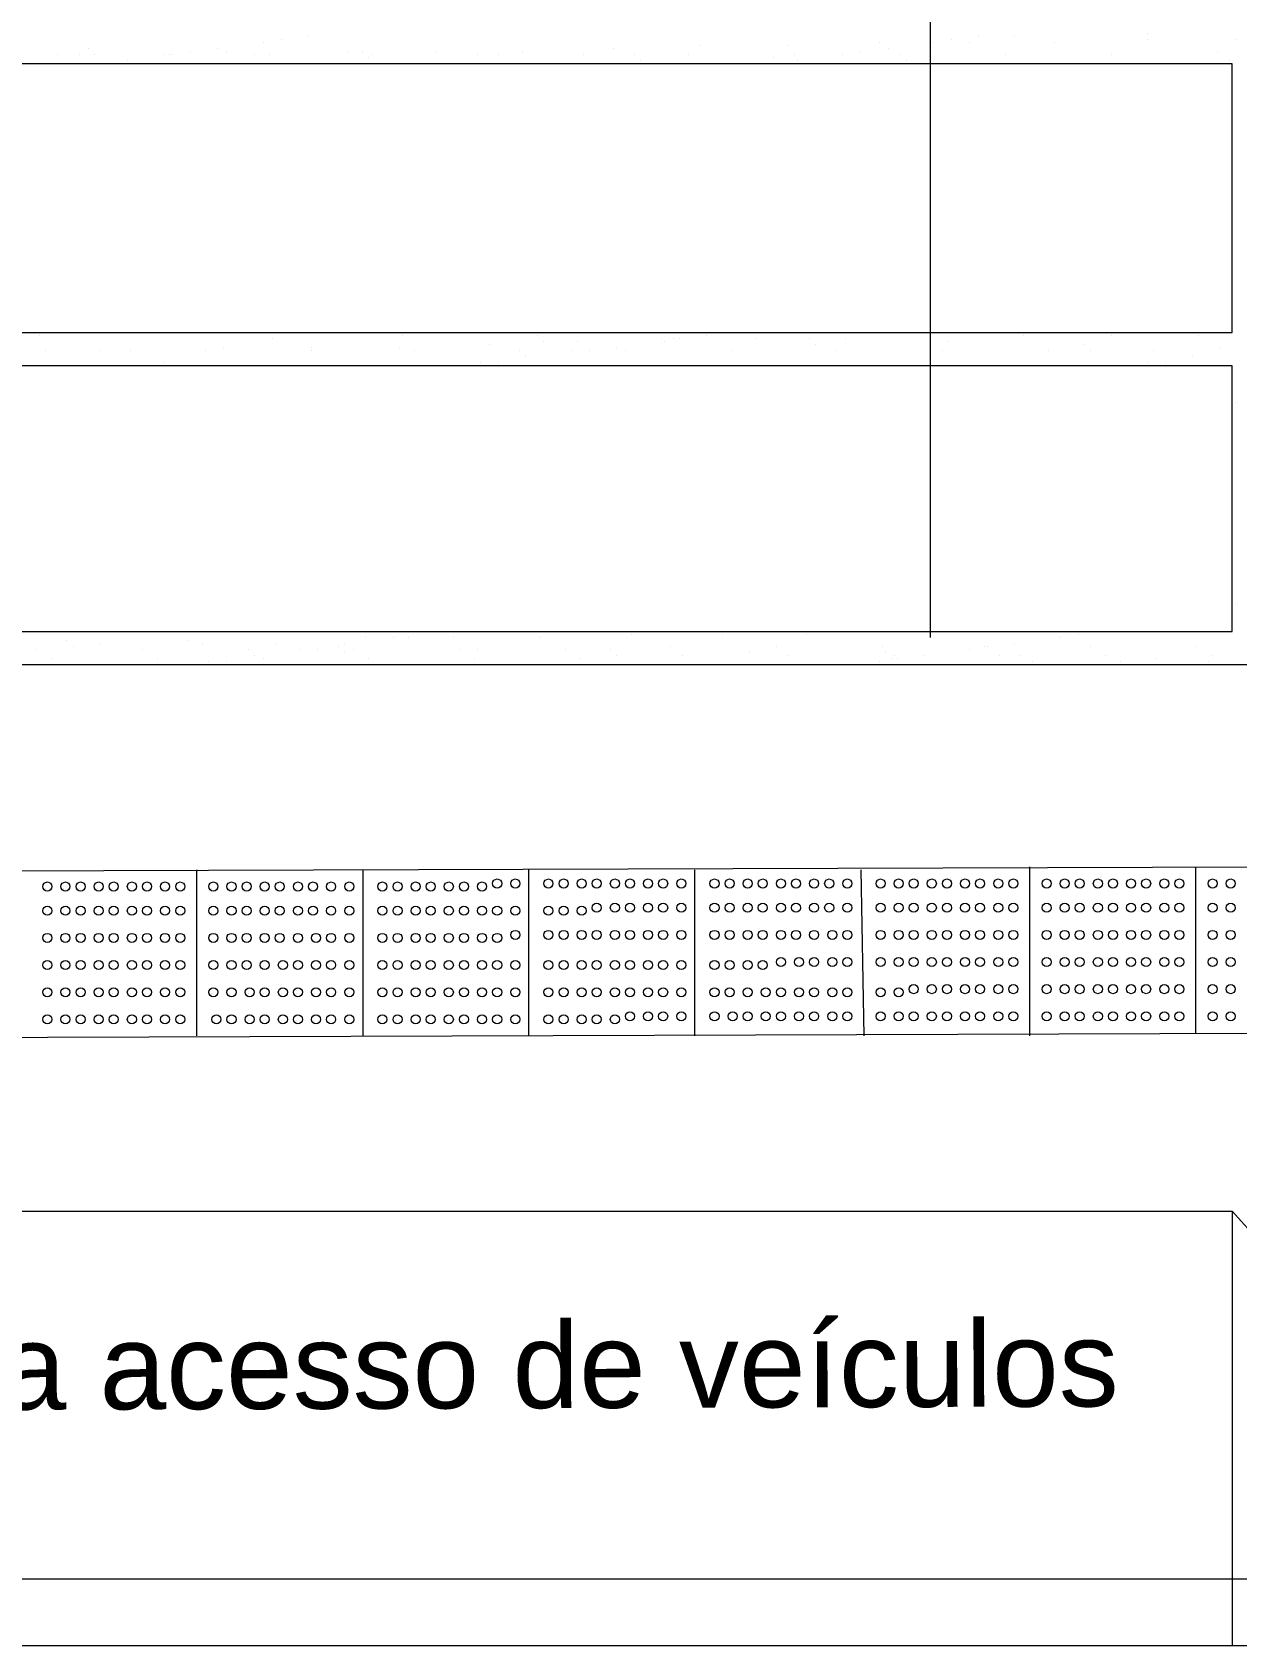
# Model space of a CAD drawing. Header units: millimetres. Extents: x 21 to 236, y 15 to 64.
# Drawn here: x 64.338 to 66.146, y 25.488 to 27.911 of the extents above; entities that cross this region are included whole.
import ezdxf

# ---------------------------------------------------------------- set-up
doc = ezdxf.new("R2010")
doc.units = ezdxf.units.MM
for name, color, linetype in [('PDF_Calçada', 210, 'Continuous'), ('PDF_Cota', 90, 'Continuous'), ('PDF_Sinalização', 1, 'Continuous'), ('PDF_Text', 70, 'Continuous')]:
    doc.layers.add(name, color=color, linetype=linetype)
doc.layers.add('PDF_Grama', color=7, linetype='Continuous', true_color=0x397200)
doc.styles.add('PDF Arial', font='arial.ttf')

msp = doc.modelspace()

# ---------------------------------------------------------------- linework, layer by layer
at = {"layer": 'PDF_Calçada', "lineweight": 0}
for points in [[(62.1874, 25.4885), (62.1874, 26.1411), (66.1396, 26.1411), (66.1396, 25.4885)], [(66.1396, 26.1411), (66.6382, 25.5882)]]:
    msp.add_lwpolyline(points, dxfattribs=at)
at = {"layer": 'PDF_Cota', "lineweight": 0}
for points in [[(65.6864, 27.0023), (65.6864, 30.5512)], [(57.1972, 26.9615), (66.9554, 26.9615)], [(65.5549, 26.9615), (65.7861, 26.9615)], [(67.0823, 25.5882), (57.0793, 25.5882)], [(67.0823, 25.4885), (57.0793, 25.4885)]]:
    msp.add_lwpolyline(points, dxfattribs=at)
for points in [[(62.1874, 27.4601), (66.1396, 27.4601), (66.1396, 27.8634), (62.1874, 27.8634)], [(62.1874, 27.0113), (66.1396, 27.0113), (66.1396, 27.4102), (62.1874, 27.4102)]]:
    msp.add_lwpolyline(points, close=True, dxfattribs=at)
at = {"layer": 'PDF_Grama', "lineweight": 20}
for points in [[(66.0127, 27.9088), (66.0127, 27.9088)], [(64.4218, 27.8861), (64.4218, 27.8861)], [(64.6167, 27.8861), (64.6167, 27.8861)], [(64.6847, 27.8952), (64.6847, 27.8952)], [(64.7119, 27.8997), (64.7119, 27.8997)], [(64.7527, 27.9042), (64.7527, 27.9042)], [(65.2105, 27.8861), (65.2105, 27.8861)], [(65.3419, 27.8906), (65.3419, 27.8906)], [(65.4733, 27.8906), (65.4733, 27.8906)], [(65.6093, 27.8952), (65.6093, 27.8952)], [(65.6229, 27.8861), (65.6229, 27.8861)], [(65.6909, 27.8952), (65.6909, 27.8952)], [(65.7181, 27.8997), (65.7181, 27.8997)], [(65.7453, 27.8952), (65.7453, 27.8952)], [(65.7589, 27.9042), (65.7589, 27.9042)], [(65.8133, 27.9042), (65.8133, 27.9042)], [(65.8722, 27.8952), (65.8722, 27.8952)], [(66.0127, 27.8997), (66.0127, 27.8997)], [(66.1441, 27.8997), (66.1441, 27.8997)], [(64.3765, 27.877), (64.3765, 27.877)], [(64.3946, 27.8634), (64.3946, 27.8634)], [(64.4082, 27.877), (64.4082, 27.877)], [(64.4309, 27.877), (64.4309, 27.877)], [(64.44, 27.8634), (64.44, 27.8634)], [(64.4807, 27.868), (64.4807, 27.868)], [(64.5351, 27.877), (64.5351, 27.877)], [(64.5442, 27.877), (64.5442, 27.877)], [(64.5487, 27.877), (64.5487, 27.877)], [(64.5533, 27.8634), (64.5533, 27.8634)], [(64.5759, 27.8816), (64.5759, 27.8816)], [(64.6303, 27.8816), (64.6303, 27.8816)], [(64.6711, 27.877), (64.6711, 27.877)], [(64.6938, 27.877), (64.6938, 27.877)], [(64.7119, 27.8634), (64.7119, 27.8634)], [(64.8116, 27.8816), (64.8116, 27.8816)], [(64.8343, 27.8816), (64.8343, 27.8816)], [(64.8433, 27.8725), (64.8433, 27.8725)], [(64.8479, 27.877), (64.8479, 27.877)], [(64.8705, 27.8634), (64.8705, 27.8634)], [(64.9431, 27.8816), (64.9431, 27.8816)], [(65.0065, 27.877), (65.0065, 27.877)], [(65.0292, 27.8634), (65.0292, 27.8634)], [(65.0382, 27.877), (65.0382, 27.877)], [(65.0745, 27.8816), (65.0745, 27.8816)], [(65.1651, 27.877), (65.1651, 27.877)], [(65.1878, 27.8634), (65.1878, 27.8634)], [(65.2422, 27.877), (65.2422, 27.877)], [(65.2513, 27.868), (65.2513, 27.868)], [(65.3238, 27.877), (65.3238, 27.877)], [(65.3464, 27.8634), (65.3464, 27.8634)], [(65.4416, 27.8634), (65.4416, 27.8634)], [(65.4507, 27.8725), (65.4507, 27.8725)], [(65.4824, 27.877), (65.4824, 27.877)], [(65.4869, 27.868), (65.4869, 27.868)], [(65.5051, 27.8634), (65.5051, 27.8634)], [(65.5549, 27.877), (65.5549, 27.877)], [(65.5821, 27.8816), (65.5821, 27.8816)], [(65.641, 27.877), (65.641, 27.877)], [(65.6501, 27.868), (65.6501, 27.868)], [(65.6637, 27.8634), (65.6637, 27.8634)], [(65.7997, 27.877), (65.7997, 27.877)], [(65.8223, 27.8634), (65.8223, 27.8634)], [(65.8586, 27.8634), (65.8586, 27.8634)], [(65.9583, 27.877), (65.9583, 27.877)], [(65.9764, 27.8634), (65.9764, 27.8634)], [(66.0626, 27.8634), (66.0626, 27.8634)], [(66.1169, 27.8816), (66.1169, 27.8816)], [(66.1351, 27.868), (66.1351, 27.868)], [(66.1396, 27.5598), (66.1396, 27.5598)], [(64.3493, 27.4555), (64.3493, 27.4555)], [(64.6892, 27.4601), (64.6892, 27.4601)], [(64.6983, 27.451), (64.6983, 27.451)], [(64.8932, 27.4555), (64.8932, 27.4555)], [(65.0972, 27.4555), (65.0972, 27.4555)], [(65.283, 27.451), (65.283, 27.451)], [(65.3011, 27.451), (65.3011, 27.451)], [(65.3102, 27.451), (65.3102, 27.451)], [(65.351, 27.4555), (65.351, 27.4555)], [(65.4235, 27.451), (65.4235, 27.451)], [(65.5051, 27.451), (65.5051, 27.451)], [(65.5595, 27.451), (65.5595, 27.451)], [(65.6864, 27.451), (65.6864, 27.451)], [(65.8269, 27.4555), (65.8269, 27.4555)], [(65.9583, 27.4555), (65.9583, 27.4555)], [(66.0897, 27.4555), (66.0897, 27.4555)], [(64.3584, 27.4329), (64.3584, 27.4329)], [(64.44, 27.4329), (64.44, 27.4329)], [(64.4853, 27.4329), (64.4853, 27.4329)], [(64.5986, 27.4329), (64.5986, 27.4329)], [(64.6258, 27.4374), (64.6258, 27.4374)], [(64.7572, 27.4374), (64.7572, 27.4374)], [(64.7572, 27.4329), (64.7572, 27.4329)], [(64.8887, 27.4374), (64.8887, 27.4374)], [(64.9113, 27.4329), (64.9113, 27.4329)], [(65.0246, 27.4419), (65.0246, 27.4419)], [(65.07, 27.4329), (65.07, 27.4329)], [(65.079, 27.4238), (65.079, 27.4238)], [(65.1062, 27.4465), (65.1062, 27.4465)], [(65.147, 27.4329), (65.147, 27.4329)], [(65.1561, 27.4465), (65.1561, 27.4465)], [(65.1742, 27.4329), (65.1742, 27.4329)], [(65.215, 27.4374), (65.215, 27.4374)], [(65.2286, 27.4329), (65.2286, 27.4329)], [(65.2875, 27.4465), (65.2875, 27.4465)], [(65.3872, 27.4329), (65.3872, 27.4329)], [(65.5141, 27.4419), (65.5141, 27.4419)], [(65.5459, 27.4329), (65.5459, 27.4329)], [(65.7045, 27.4329), (65.7045, 27.4329)], [(65.7136, 27.4465), (65.7136, 27.4465)], [(65.8631, 27.4329), (65.8631, 27.4329)], [(65.9175, 27.4419), (65.9175, 27.4419)], [(65.9266, 27.4329), (65.9266, 27.4329)], [(66.0218, 27.4329), (66.0218, 27.4329)], [(66.0807, 27.4238), (66.0807, 27.4238)], [(66.1215, 27.4374), (66.1215, 27.4374)], [(64.5351, 27.4147), (64.5351, 27.4147)], [(64.7391, 27.4102), (64.7391, 27.4102)], [(65.011, 27.4147), (65.011, 27.4147)], [(65.0382, 27.4147), (65.0382, 27.4147)], [(66.0127, 27.4147), (66.0127, 27.4147)], [(66.0399, 27.4147), (66.0399, 27.4147)], [(66.1441, 27.3558), (66.1441, 27.3558)], [(66.1441, 27.0521), (66.1441, 27.0521)], [(64.3901, 26.9977), (64.3901, 26.9977)], [(64.3992, 26.9887), (64.3992, 26.9887)], [(64.44, 26.9932), (64.44, 26.9932)], [(64.5714, 26.9977), (64.5714, 26.9977)], [(64.5941, 26.9932), (64.5941, 26.9932)], [(64.7028, 26.9932), (64.7028, 26.9932)], [(64.798, 26.9887), (64.798, 26.9887)], [(64.8071, 26.9932), (64.8071, 26.9932)], [(64.8388, 27.0023), (64.8388, 27.0023)], [(64.8796, 27.0023), (64.8796, 27.0023)], [(64.9023, 27.0023), (64.9023, 27.0023)], [(64.9476, 27.0113), (64.9476, 27.0113)], [(64.9702, 27.0023), (64.9702, 27.0023)], [(65.1017, 27.0023), (65.1017, 27.0023)], [(65.2377, 27.0068), (65.2377, 27.0068)], [(65.2966, 26.9887), (65.2966, 26.9887)], [(65.3736, 27.0068), (65.3736, 27.0068)], [(65.4552, 26.9887), (65.4552, 26.9887)], [(65.5005, 27.0068), (65.5005, 27.0068)], [(65.6138, 26.9887), (65.6138, 26.9887)], [(65.7679, 26.9887), (65.7679, 26.9887)], [(65.7725, 26.9887), (65.7725, 26.9887)], [(65.8133, 26.9932), (65.8133, 26.9932)], [(65.8813, 27.0023), (65.8813, 27.0023)], [(65.9085, 27.0068), (65.9085, 27.0068)], [(65.9266, 26.9887), (65.9266, 26.9887)], [(65.9492, 27.0113), (65.9492, 27.0113)], [(66.0852, 26.9887), (66.0852, 26.9887)], [(64.3448, 26.9842), (64.3448, 26.9842)], [(64.3674, 26.9706), (64.3674, 26.9706)], [(64.5034, 26.9842), (64.5034, 26.9842)], [(64.5261, 26.9706), (64.5261, 26.9706)], [(64.6031, 26.966), (64.6031, 26.966)], [(64.6303, 26.966), (64.6303, 26.966)], [(64.662, 26.9842), (64.662, 26.9842)], [(64.6711, 26.9751), (64.6711, 26.9751)], [(64.6847, 26.9706), (64.6847, 26.9706)], [(64.7391, 26.9842), (64.7391, 26.9842)], [(64.7663, 26.9842), (64.7663, 26.9842)], [(64.8071, 26.9796), (64.8071, 26.9796)], [(64.8207, 26.9842), (64.8207, 26.9842)], [(64.8433, 26.9706), (64.8433, 26.9706)], [(64.9793, 26.9842), (64.9793, 26.9842)], [(65.002, 26.9706), (65.002, 26.9706)], [(65.0065, 26.9842), (65.0065, 26.9842)], [(65.1379, 26.9842), (65.1379, 26.9842)], [(65.1606, 26.9706), (65.1606, 26.9706)], [(65.2059, 26.9842), (65.2059, 26.9842)], [(65.215, 26.9751), (65.215, 26.9751)], [(65.3147, 26.9751), (65.3147, 26.9751)], [(65.4144, 26.9796), (65.4144, 26.9796)], [(65.4733, 26.9751), (65.4733, 26.9751)], [(65.6093, 26.966), (65.6093, 26.966)], [(65.6184, 26.9796), (65.6184, 26.9796)], [(65.6274, 26.9706), (65.6274, 26.9706)], [(65.632, 26.9751), (65.632, 26.9751)], [(65.6365, 26.9706), (65.6365, 26.9706)], [(65.6773, 26.9751), (65.6773, 26.9751)], [(65.7453, 26.9842), (65.7453, 26.9842)], [(65.7906, 26.9751), (65.7906, 26.9751)], [(65.8223, 26.9751), (65.8223, 26.9751)], [(65.8405, 26.966), (65.8405, 26.966)], [(65.9492, 26.9751), (65.9492, 26.9751)], [(65.9719, 26.966), (65.9719, 26.966)], [(66.0263, 26.9706), (66.0263, 26.9706)], [(66.1033, 26.966), (66.1033, 26.966)], [(66.1079, 26.9751), (66.1079, 26.9751)], [(65.5731, 26.9615), (65.5731, 26.9615)], [(66.0354, 26.9615), (66.0354, 26.9615)]]:
    msp.add_lwpolyline(points, dxfattribs=at)
at = {"layer": 'PDF_Sinalização', "lineweight": 9}
msp.add_lwpolyline([(66.3345, 26.6578), (62.0831, 26.6442), (62.0831, 26.3949), (66.3345, 26.4085)], close=True, dxfattribs=at)
for points in [[(64.585, 26.404), (64.585, 26.6533)], [(64.8343, 26.6533), (64.8343, 26.404)], [(65.0836, 26.404), (65.0836, 26.6533)], [(65.3328, 26.404), (65.3328, 26.6533)], [(65.5821, 26.6533), (65.5867, 26.404)], [(65.8359, 26.404), (65.8359, 26.6578)], [(66.0852, 26.4085), (66.0852, 26.6578)], [(64.3584, 26.6261), (64.3584, 26.6261)], [(64.3856, 26.6261), (64.3856, 26.6261)], [(64.4082, 26.6261), (64.4082, 26.6261)], [(64.4354, 26.6261), (64.4354, 26.6261)], [(64.4581, 26.6261), (64.4581, 26.6261)], [(64.4853, 26.6261), (64.4853, 26.6261)], [(64.5079, 26.6261), (64.5079, 26.6261)], [(64.5351, 26.6261), (64.5351, 26.6261)], [(64.5578, 26.6261), (64.5578, 26.6261)], [(64.6077, 26.6261), (64.6077, 26.6261)], [(64.6348, 26.6261), (64.6348, 26.6261)], [(64.6575, 26.6261), (64.6575, 26.6261)], [(64.6847, 26.6261), (64.6847, 26.6261)], [(64.7074, 26.6261), (64.7074, 26.6261)], [(64.7346, 26.6261), (64.7346, 26.6261)], [(64.7572, 26.6261), (64.7572, 26.6261)], [(64.7844, 26.6261), (64.7844, 26.6261)], [(64.8116, 26.6261), (64.8116, 26.6261)], [(64.8615, 26.6261), (64.8615, 26.6261)], [(64.8841, 26.6261), (64.8841, 26.6261)], [(64.9113, 26.6261), (64.9113, 26.6261)], [(64.934, 26.6261), (64.934, 26.6261)], [(64.9612, 26.6261), (64.9612, 26.6261)], [(64.9838, 26.6261), (64.9838, 26.6261)], [(65.011, 26.6261), (65.011, 26.6261)], [(65.0337, 26.6306), (65.0337, 26.6306)], [(65.0609, 26.6306), (65.0609, 26.6306)], [(65.1107, 26.6306), (65.1107, 26.6306)], [(65.1334, 26.6306), (65.1334, 26.6306)], [(65.1606, 26.6306), (65.1606, 26.6306)], [(65.1833, 26.6306), (65.1833, 26.6306)], [(65.2105, 26.6306), (65.2105, 26.6306)], [(65.2331, 26.6306), (65.2331, 26.6306)], [(65.2603, 26.6306), (65.2603, 26.6306)], [(65.283, 26.6306), (65.283, 26.6306)], [(65.3102, 26.6306), (65.3102, 26.6306)], [(65.36, 26.6306), (65.36, 26.6306)], [(65.3827, 26.6306), (65.3827, 26.6306)], [(65.4099, 26.6306), (65.4099, 26.6306)], [(65.4325, 26.6306), (65.4325, 26.6306)], [(65.4597, 26.6306), (65.4597, 26.6306)], [(65.4824, 26.6306), (65.4824, 26.6306)], [(65.5096, 26.6306), (65.5096, 26.6306)], [(65.5323, 26.6306), (65.5323, 26.6306)], [(65.5595, 26.6306), (65.5595, 26.6306)], [(65.6093, 26.6306), (65.6093, 26.6306)], [(65.6365, 26.6306), (65.6365, 26.6306)], [(65.6592, 26.6306), (65.6592, 26.6306)], [(65.6864, 26.6306), (65.6864, 26.6306)], [(65.709, 26.6306), (65.709, 26.6306)], [(65.7362, 26.6306), (65.7362, 26.6306)], [(65.7589, 26.6306), (65.7589, 26.6306)], [(65.7861, 26.6306), (65.7861, 26.6306)], [(65.8087, 26.6306), (65.8087, 26.6306)], [(65.8586, 26.6306), (65.8586, 26.6306)], [(65.8858, 26.6306), (65.8858, 26.6306)], [(65.9085, 26.6306), (65.9085, 26.6306)], [(65.9356, 26.6306), (65.9356, 26.6306)], [(65.9583, 26.6306), (65.9583, 26.6306)], [(65.9855, 26.6306), (65.9855, 26.6306)], [(66.0082, 26.6306), (66.0082, 26.6306)], [(66.0354, 26.6306), (66.0354, 26.6306)], [(66.058, 26.6306), (66.058, 26.6306)], [(66.1079, 26.6306), (66.1079, 26.6306)], [(66.1351, 26.6306), (66.1351, 26.6306)], [(64.3584, 26.5898), (64.3584, 26.5898)], [(64.3856, 26.5898), (64.3856, 26.5898)], [(64.4082, 26.5898), (64.4082, 26.5898)], [(64.4354, 26.5898), (64.4354, 26.5898)], [(64.4581, 26.5898), (64.4581, 26.5898)], [(64.4853, 26.5898), (64.4853, 26.5898)], [(64.5079, 26.5898), (64.5079, 26.5898)], [(64.5351, 26.5898), (64.5351, 26.5898)], [(64.5578, 26.5898), (64.5578, 26.5898)], [(64.6077, 26.5898), (64.6077, 26.5898)], [(64.6348, 26.5898), (64.6348, 26.5898)], [(64.6575, 26.5898), (64.6575, 26.5898)], [(64.6847, 26.5898), (64.6847, 26.5898)], [(64.7074, 26.5898), (64.7074, 26.5898)], [(64.7346, 26.5898), (64.7346, 26.5898)], [(64.7572, 26.5898), (64.7572, 26.5898)], [(64.7844, 26.5898), (64.7844, 26.5898)], [(64.8116, 26.5898), (64.8116, 26.5898)], [(64.8615, 26.5898), (64.8615, 26.5898)], [(64.8841, 26.5898), (64.8841, 26.5898)], [(64.9113, 26.5898), (64.9113, 26.5898)], [(64.934, 26.5898), (64.934, 26.5898)], [(64.9612, 26.5898), (64.9612, 26.5898)], [(64.9838, 26.5898), (64.9838, 26.5898)], [(65.011, 26.5898), (65.011, 26.5898)], [(65.0337, 26.5898), (65.0337, 26.5898)], [(65.0609, 26.5898), (65.0609, 26.5898)], [(65.1107, 26.5898), (65.1107, 26.5898)], [(65.1334, 26.5898), (65.1334, 26.5898)], [(65.1606, 26.5898), (65.1606, 26.5898)], [(65.1833, 26.5944), (65.1833, 26.5944)], [(65.2105, 26.5944), (65.2105, 26.5944)], [(65.2331, 26.5944), (65.2331, 26.5944)], [(65.2603, 26.5944), (65.2603, 26.5944)], [(65.283, 26.5944), (65.283, 26.5944)], [(65.3102, 26.5944), (65.3102, 26.5944)], [(65.36, 26.5944), (65.36, 26.5944)], [(65.3827, 26.5944), (65.3827, 26.5944)], [(65.4099, 26.5944), (65.4099, 26.5944)], [(65.4325, 26.5944), (65.4325, 26.5944)], [(65.4597, 26.5944), (65.4597, 26.5944)], [(65.4824, 26.5944), (65.4824, 26.5944)], [(65.5096, 26.5944), (65.5096, 26.5944)], [(65.5323, 26.5944), (65.5323, 26.5944)], [(65.5595, 26.5944), (65.5595, 26.5944)], [(65.6093, 26.5944), (65.6093, 26.5944)], [(65.6365, 26.5944), (65.6365, 26.5944)], [(65.6592, 26.5944), (65.6592, 26.5944)], [(65.6864, 26.5944), (65.6864, 26.5944)], [(65.709, 26.5944), (65.709, 26.5944)], [(65.7362, 26.5944), (65.7362, 26.5944)], [(65.7589, 26.5944), (65.7589, 26.5944)], [(65.7861, 26.5944), (65.7861, 26.5944)], [(65.8087, 26.5944), (65.8087, 26.5944)], [(65.8586, 26.5944), (65.8586, 26.5944)], [(65.8858, 26.5944), (65.8858, 26.5944)], [(65.9085, 26.5944), (65.9085, 26.5944)], [(65.9356, 26.5944), (65.9356, 26.5944)], [(65.9583, 26.5944), (65.9583, 26.5944)], [(65.9855, 26.5944), (65.9855, 26.5944)], [(66.0082, 26.5944), (66.0082, 26.5944)], [(66.0354, 26.5944), (66.0354, 26.5944)], [(66.058, 26.5944), (66.058, 26.5944)], [(66.1079, 26.5944), (66.1079, 26.5944)], [(66.1351, 26.5944), (66.1351, 26.5944)], [(65.0609, 26.5536), (65.0609, 26.5536)], [(65.1107, 26.5536), (65.1107, 26.5536)], [(65.1334, 26.5536), (65.1334, 26.5536)], [(65.1606, 26.5536), (65.1606, 26.5536)], [(65.1833, 26.5536), (65.1833, 26.5536)], [(65.2105, 26.5536), (65.2105, 26.5536)], [(65.2331, 26.5536), (65.2331, 26.5536)], [(65.2603, 26.5536), (65.2603, 26.5536)], [(65.283, 26.5536), (65.283, 26.5536)], [(65.3102, 26.5536), (65.3102, 26.5536)], [(65.36, 26.5536), (65.36, 26.5536)], [(65.3827, 26.5536), (65.3827, 26.5536)], [(65.4099, 26.5536), (65.4099, 26.5536)], [(65.4325, 26.5536), (65.4325, 26.5536)], [(65.4597, 26.5536), (65.4597, 26.5536)], [(65.4824, 26.5536), (65.4824, 26.5536)], [(65.5096, 26.5536), (65.5096, 26.5536)], [(65.5368, 26.5536), (65.5368, 26.5536)], [(65.5595, 26.5536), (65.5595, 26.5536)], [(65.6093, 26.5536), (65.6093, 26.5536)], [(65.6365, 26.5536), (65.6365, 26.5536)], [(65.6592, 26.5536), (65.6592, 26.5536)], [(65.6864, 26.5536), (65.6864, 26.5536)], [(65.709, 26.5536), (65.709, 26.5536)], [(65.7362, 26.5536), (65.7362, 26.5536)], [(65.7589, 26.5536), (65.7589, 26.5536)], [(65.7861, 26.5536), (65.7861, 26.5536)], [(65.8087, 26.5536), (65.8087, 26.5536)], [(65.8586, 26.5536), (65.8586, 26.5536)], [(65.8858, 26.5536), (65.8858, 26.5536)], [(65.9085, 26.5536), (65.9085, 26.5536)], [(65.9356, 26.5536), (65.9356, 26.5536)], [(65.9583, 26.5536), (65.9583, 26.5536)], [(65.9855, 26.5536), (65.9855, 26.5536)], [(66.0082, 26.5536), (66.0082, 26.5536)], [(66.0354, 26.5536), (66.0354, 26.5536)], [(66.058, 26.5536), (66.058, 26.5536)], [(66.1079, 26.5536), (66.1079, 26.5536)], [(66.1351, 26.5536), (66.1351, 26.5536)], [(64.3584, 26.549), (64.3584, 26.549)], [(64.3856, 26.549), (64.3856, 26.549)], [(64.4082, 26.549), (64.4082, 26.549)], [(64.4354, 26.549), (64.4354, 26.549)], [(64.4581, 26.549), (64.4581, 26.549)], [(64.4853, 26.549), (64.4853, 26.549)], [(64.5079, 26.549), (64.5079, 26.549)], [(64.5351, 26.549), (64.5351, 26.549)], [(64.5578, 26.549), (64.5578, 26.549)], [(64.6077, 26.549), (64.6077, 26.549)], [(64.6348, 26.549), (64.6348, 26.549)], [(64.6575, 26.549), (64.6575, 26.549)], [(64.6847, 26.549), (64.6847, 26.549)], [(64.7074, 26.549), (64.7074, 26.549)], [(64.7346, 26.549), (64.7346, 26.549)], [(64.7618, 26.549), (64.7618, 26.549)], [(64.7844, 26.549), (64.7844, 26.549)], [(64.8116, 26.549), (64.8116, 26.549)], [(64.8615, 26.549), (64.8615, 26.549)], [(64.8841, 26.549), (64.8841, 26.549)], [(64.9113, 26.549), (64.9113, 26.549)], [(64.934, 26.549), (64.934, 26.549)], [(64.9612, 26.549), (64.9612, 26.549)], [(64.9838, 26.549), (64.9838, 26.549)], [(65.011, 26.549), (65.011, 26.549)], [(65.0337, 26.549), (65.0337, 26.549)], [(64.3584, 26.5082), (64.3584, 26.5082)], [(64.3856, 26.5082), (64.3856, 26.5082)], [(64.4082, 26.5082), (64.4082, 26.5082)], [(64.4354, 26.5082), (64.4354, 26.5082)], [(64.4581, 26.5082), (64.4581, 26.5082)], [(64.4853, 26.5082), (64.4853, 26.5082)], [(64.5079, 26.5082), (64.5079, 26.5082)], [(64.5351, 26.5082), (64.5351, 26.5082)], [(64.5578, 26.5082), (64.5578, 26.5082)], [(64.6077, 26.5082), (64.6077, 26.5082)], [(64.6348, 26.5082), (64.6348, 26.5082)], [(64.6575, 26.5082), (64.6575, 26.5082)], [(64.6847, 26.5082), (64.6847, 26.5082)], [(64.7119, 26.5082), (64.7119, 26.5082)], [(64.7346, 26.5082), (64.7346, 26.5082)], [(64.7618, 26.5082), (64.7618, 26.5082)], [(64.7844, 26.5082), (64.7844, 26.5082)], [(64.8116, 26.5082), (64.8116, 26.5082)], [(64.8615, 26.5082), (64.8615, 26.5082)], [(64.8841, 26.5082), (64.8841, 26.5082)], [(64.9113, 26.5082), (64.9113, 26.5082)], [(64.934, 26.5082), (64.934, 26.5082)], [(64.9612, 26.5082), (64.9612, 26.5082)], [(64.9838, 26.5082), (64.9838, 26.5082)], [(65.011, 26.5082), (65.011, 26.5082)], [(65.0337, 26.5082), (65.0337, 26.5082)], [(65.0609, 26.5082), (65.0609, 26.5082)], [(65.1107, 26.5082), (65.1107, 26.5082)], [(65.1334, 26.5082), (65.1334, 26.5082)], [(65.1606, 26.5082), (65.1606, 26.5082)], [(65.1833, 26.5082), (65.1833, 26.5082)], [(65.2105, 26.5082), (65.2105, 26.5082)], [(65.2331, 26.5082), (65.2331, 26.5082)], [(65.2603, 26.5082), (65.2603, 26.5082)], [(65.283, 26.5082), (65.283, 26.5082)], [(65.3102, 26.5082), (65.3102, 26.5082)], [(65.36, 26.5082), (65.36, 26.5082)], [(65.3827, 26.5082), (65.3827, 26.5082)], [(65.4099, 26.5082), (65.4099, 26.5082)], [(65.4325, 26.5082), (65.4325, 26.5082)], [(65.4597, 26.5128), (65.4597, 26.5128)], [(65.4869, 26.5128), (65.4869, 26.5128)], [(65.5096, 26.5128), (65.5096, 26.5128)], [(65.5368, 26.5128), (65.5368, 26.5128)], [(65.5595, 26.5128), (65.5595, 26.5128)], [(65.6093, 26.5128), (65.6093, 26.5128)], [(65.6365, 26.5128), (65.6365, 26.5128)], [(65.6592, 26.5128), (65.6592, 26.5128)], [(65.6864, 26.5128), (65.6864, 26.5128)], [(65.709, 26.5128), (65.709, 26.5128)], [(65.7362, 26.5128), (65.7362, 26.5128)], [(65.7589, 26.5128), (65.7589, 26.5128)], [(65.7861, 26.5128), (65.7861, 26.5128)], [(65.8087, 26.5128), (65.8087, 26.5128)], [(65.8586, 26.5128), (65.8586, 26.5128)], [(65.8858, 26.5128), (65.8858, 26.5128)], [(65.9085, 26.5128), (65.9085, 26.5128)], [(65.9356, 26.5128), (65.9356, 26.5128)], [(65.9583, 26.5128), (65.9583, 26.5128)], [(65.9855, 26.5128), (65.9855, 26.5128)], [(66.0082, 26.5128), (66.0082, 26.5128)], [(66.0354, 26.5128), (66.0354, 26.5128)], [(66.058, 26.5128), (66.058, 26.5128)], [(66.1079, 26.5128), (66.1079, 26.5128)], [(66.1351, 26.5128), (66.1351, 26.5128)], [(64.3584, 26.4675), (64.3584, 26.4675)], [(64.3856, 26.4675), (64.3856, 26.4675)], [(64.4082, 26.4675), (64.4082, 26.4675)], [(64.4354, 26.4675), (64.4354, 26.4675)], [(64.4581, 26.4675), (64.4581, 26.4675)], [(64.4853, 26.4675), (64.4853, 26.4675)], [(64.5079, 26.4675), (64.5079, 26.4675)], [(64.5351, 26.4675), (64.5351, 26.4675)], [(64.5578, 26.4675), (64.5578, 26.4675)], [(64.6077, 26.4675), (64.6077, 26.4675)], [(64.6348, 26.4675), (64.6348, 26.4675)], [(64.662, 26.4675), (64.662, 26.4675)], [(64.6847, 26.4675), (64.6847, 26.4675)], [(64.7119, 26.4675), (64.7119, 26.4675)], [(64.7346, 26.4675), (64.7346, 26.4675)], [(64.7618, 26.4675), (64.7618, 26.4675)], [(64.7844, 26.4675), (64.7844, 26.4675)], [(64.8116, 26.4675), (64.8116, 26.4675)], [(64.8615, 26.4675), (64.8615, 26.4675)], [(64.8841, 26.4675), (64.8841, 26.4675)], [(64.9113, 26.4675), (64.9113, 26.4675)], [(64.934, 26.4675), (64.934, 26.4675)], [(64.9612, 26.4675), (64.9612, 26.4675)], [(64.9838, 26.4675), (64.9838, 26.4675)], [(65.011, 26.4675), (65.011, 26.4675)], [(65.0337, 26.4675), (65.0337, 26.4675)], [(65.0609, 26.4675), (65.0609, 26.4675)], [(65.1107, 26.4675), (65.1107, 26.4675)], [(65.1334, 26.4675), (65.1334, 26.4675)], [(65.1606, 26.4675), (65.1606, 26.4675)], [(65.1833, 26.4675), (65.1833, 26.4675)], [(65.2105, 26.4675), (65.2105, 26.4675)], [(65.2331, 26.4675), (65.2331, 26.4675)], [(65.2603, 26.4675), (65.2603, 26.4675)], [(65.283, 26.4675), (65.283, 26.4675)], [(65.3102, 26.4675), (65.3102, 26.4675)], [(65.36, 26.4675), (65.36, 26.4675)], [(65.3827, 26.4675), (65.3827, 26.4675)], [(65.4099, 26.4675), (65.4099, 26.4675)], [(65.4371, 26.4675), (65.4371, 26.4675)], [(65.4597, 26.4675), (65.4597, 26.4675)], [(65.4869, 26.4675), (65.4869, 26.4675)], [(65.5096, 26.4675), (65.5096, 26.4675)], [(65.5368, 26.4675), (65.5368, 26.4675)], [(65.5595, 26.4675), (65.5595, 26.4675)], [(65.6093, 26.4675), (65.6093, 26.4675)], [(65.6365, 26.4675), (65.6365, 26.4675)], [(65.6592, 26.472), (65.6592, 26.472)], [(65.6864, 26.472), (65.6864, 26.472)], [(65.709, 26.472), (65.709, 26.472)], [(65.7362, 26.472), (65.7362, 26.472)], [(65.7589, 26.472), (65.7589, 26.472)], [(65.7861, 26.472), (65.7861, 26.472)], [(65.8087, 26.472), (65.8087, 26.472)], [(65.8586, 26.472), (65.8586, 26.472)], [(65.8858, 26.472), (65.8858, 26.472)], [(65.9085, 26.472), (65.9085, 26.472)], [(65.9356, 26.472), (65.9356, 26.472)], [(65.9583, 26.472), (65.9583, 26.472)], [(65.9855, 26.472), (65.9855, 26.472)], [(66.0082, 26.472), (66.0082, 26.472)], [(66.0354, 26.472), (66.0354, 26.472)], [(66.058, 26.472), (66.058, 26.472)], [(66.1079, 26.472), (66.1079, 26.472)], [(66.1351, 26.472), (66.1351, 26.472)], [(65.2331, 26.4312), (65.2331, 26.4312)], [(65.2603, 26.4312), (65.2603, 26.4312)], [(65.283, 26.4312), (65.283, 26.4312)], [(65.3102, 26.4312), (65.3102, 26.4312)], [(65.36, 26.4312), (65.36, 26.4312)], [(65.3872, 26.4312), (65.3872, 26.4312)], [(65.4099, 26.4312), (65.4099, 26.4312)], [(65.4371, 26.4312), (65.4371, 26.4312)], [(65.4597, 26.4312), (65.4597, 26.4312)], [(65.4869, 26.4312), (65.4869, 26.4312)], [(65.5096, 26.4312), (65.5096, 26.4312)], [(65.5368, 26.4312), (65.5368, 26.4312)], [(65.5595, 26.4312), (65.5595, 26.4312)], [(65.6093, 26.4312), (65.6093, 26.4312)], [(65.6365, 26.4312), (65.6365, 26.4312)], [(65.6592, 26.4312), (65.6592, 26.4312)], [(65.6864, 26.4312), (65.6864, 26.4312)], [(65.709, 26.4312), (65.709, 26.4312)], [(65.7362, 26.4312), (65.7362, 26.4312)], [(65.7589, 26.4312), (65.7589, 26.4312)], [(65.7861, 26.4312), (65.7861, 26.4312)], [(65.8087, 26.4312), (65.8087, 26.4312)], [(65.8586, 26.4312), (65.8586, 26.4312)], [(65.8858, 26.4312), (65.8858, 26.4312)], [(65.9085, 26.4312), (65.9085, 26.4312)], [(65.9356, 26.4312), (65.9356, 26.4312)], [(65.9583, 26.4312), (65.9583, 26.4312)], [(65.9855, 26.4312), (65.9855, 26.4312)], [(66.0082, 26.4312), (66.0082, 26.4312)], [(66.0354, 26.4312), (66.0354, 26.4312)], [(66.058, 26.4312), (66.058, 26.4312)], [(66.1079, 26.4312), (66.1079, 26.4312)], [(66.1351, 26.4312), (66.1351, 26.4312)], [(64.3584, 26.4267), (64.3584, 26.4267)], [(64.3856, 26.4267), (64.3856, 26.4267)], [(64.4082, 26.4267), (64.4082, 26.4267)], [(64.4354, 26.4267), (64.4354, 26.4267)], [(64.4581, 26.4267), (64.4581, 26.4267)], [(64.4853, 26.4267), (64.4853, 26.4267)], [(64.5079, 26.4267), (64.5079, 26.4267)], [(64.5351, 26.4267), (64.5351, 26.4267)], [(64.5578, 26.4267), (64.5578, 26.4267)], [(64.6122, 26.4267), (64.6122, 26.4267)], [(64.6348, 26.4267), (64.6348, 26.4267)], [(64.662, 26.4267), (64.662, 26.4267)], [(64.6847, 26.4267), (64.6847, 26.4267)], [(64.7119, 26.4267), (64.7119, 26.4267)], [(64.7346, 26.4267), (64.7346, 26.4267)], [(64.7618, 26.4267), (64.7618, 26.4267)], [(64.7844, 26.4267), (64.7844, 26.4267)], [(64.8116, 26.4267), (64.8116, 26.4267)], [(64.8615, 26.4267), (64.8615, 26.4267)], [(64.8841, 26.4267), (64.8841, 26.4267)], [(64.9113, 26.4267), (64.9113, 26.4267)], [(64.934, 26.4267), (64.934, 26.4267)], [(64.9612, 26.4267), (64.9612, 26.4267)], [(64.9838, 26.4267), (64.9838, 26.4267)], [(65.011, 26.4267), (65.011, 26.4267)], [(65.0337, 26.4267), (65.0337, 26.4267)], [(65.0609, 26.4267), (65.0609, 26.4267)], [(65.1107, 26.4267), (65.1107, 26.4267)], [(65.1334, 26.4267), (65.1334, 26.4267)], [(65.1606, 26.4267), (65.1606, 26.4267)], [(65.1833, 26.4267), (65.1833, 26.4267)], [(65.2105, 26.4267), (65.2105, 26.4267)]]:
    msp.add_lwpolyline(points, dxfattribs=at)
for centre in [(64.3606, 26.6284), (64.3878, 26.6284), (64.4105, 26.6284), (64.4377, 26.6284), (64.4603, 26.6284), (64.4875, 26.6284), (64.5102, 26.6284), (64.5374, 26.6284), (64.5601, 26.6284), (64.6099, 26.6284), (64.6371, 26.6284), (64.6598, 26.6284), (64.687, 26.6284), (64.7096, 26.6284), (64.7368, 26.6284), (64.7595, 26.6284), (64.7867, 26.6284), (64.8139, 26.6284), (64.8637, 26.6284), (64.8864, 26.6284), (64.9136, 26.6284), (64.9363, 26.6284), (64.9634, 26.6284), (64.9861, 26.6284), (65.0133, 26.6284), (65.036, 26.6329), (65.0632, 26.6329), (65.113, 26.6329), (65.1357, 26.6329), (65.1629, 26.6329), (65.1855, 26.6329), (65.2127, 26.6329), (65.2354, 26.6329), (65.2626, 26.6329), (65.2852, 26.6329), (65.3124, 26.6329), (65.3623, 26.6329), (65.385, 26.6329), (65.4122, 26.6329), (65.4348, 26.6329), (65.462, 26.6329), (65.4847, 26.6329), (65.5119, 26.6329), (65.5345, 26.6329), (65.5617, 26.6329), (65.6116, 26.6329), (65.6388, 26.6329), (65.6614, 26.6329), (65.6886, 26.6329), (65.7113, 26.6329), (65.7385, 26.6329), (65.7611, 26.6329), (65.7883, 26.6329), (65.811, 26.6329), (65.8609, 26.6329), (65.8881, 26.6329), (65.9107, 26.6329), (65.9379, 26.6329), (65.9606, 26.6329), (65.9878, 26.6329), (66.0104, 26.6329), (66.0376, 26.6329), (66.0603, 26.6329), (66.1101, 26.6329), (66.1373, 26.6329), (65.1855, 26.5966), (65.2127, 26.5966), (65.2354, 26.5966), (65.2626, 26.5966), (65.2852, 26.5966), (65.3124, 26.5966), (65.3623, 26.5966), (65.385, 26.5966), (65.4122, 26.5966), (65.4348, 26.5966), (65.462, 26.5966), (65.4847, 26.5966), (65.5119, 26.5966), (65.5345, 26.5966), (65.5617, 26.5966), (65.6116, 26.5966), (65.6388, 26.5966), (65.6614, 26.5966), (65.6886, 26.5966), (65.7113, 26.5966), (65.7385, 26.5966), (65.7611, 26.5966), (65.7883, 26.5966), (65.811, 26.5966), (65.8609, 26.5966), (65.8881, 26.5966), (65.9107, 26.5966), (65.9379, 26.5966), (65.9606, 26.5966), (65.9878, 26.5966), (66.0104, 26.5966), (66.0376, 26.5966), (66.0603, 26.5966), (66.1101, 26.5966), (66.1373, 26.5966), (64.3606, 26.5921), (64.3878, 26.5921), (64.4105, 26.5921), (64.4377, 26.5921), (64.4603, 26.5921), (64.4875, 26.5921), (64.5102, 26.5921), (64.5374, 26.5921), (64.5601, 26.5921), (64.6099, 26.5921), (64.6371, 26.5921), (64.6598, 26.5921), (64.687, 26.5921), (64.7096, 26.5921), (64.7368, 26.5921), (64.7595, 26.5921), (64.7867, 26.5921), (64.8139, 26.5921), (64.8637, 26.5921), (64.8864, 26.5921), (64.9136, 26.5921), (64.9363, 26.5921), (64.9634, 26.5921), (64.9861, 26.5921), (65.0133, 26.5921), (65.036, 26.5921), (65.0632, 26.5921), (65.113, 26.5921), (65.1357, 26.5921), (65.1629, 26.5921), (64.3606, 26.5513), (64.3878, 26.5513), (64.4105, 26.5513), (64.4377, 26.5513), (64.4603, 26.5513), (64.4875, 26.5513), (64.5102, 26.5513), (64.5374, 26.5513), (64.5601, 26.5513), (64.6099, 26.5513), (64.6371, 26.5513), (64.6598, 26.5513), (64.687, 26.5513), (64.7096, 26.5513), (64.7368, 26.5513), (64.764, 26.5513), (64.7867, 26.5513), (64.8139, 26.5513), (64.8637, 26.5513), (64.8864, 26.5513), (64.9136, 26.5513), (64.9363, 26.5513), (64.9634, 26.5513), (64.9861, 26.5513), (65.0133, 26.5513), (65.036, 26.5513), (65.0632, 26.5558), (65.113, 26.5558), (65.1357, 26.5558), (65.1629, 26.5558), (65.1855, 26.5558), (65.2127, 26.5558), (65.2354, 26.5558), (65.2626, 26.5558), (65.2852, 26.5558), (65.3124, 26.5558), (65.3623, 26.5558), (65.385, 26.5558), (65.4122, 26.5558), (65.4348, 26.5558), (65.462, 26.5558), (65.4847, 26.5558), (65.5119, 26.5558), (65.5391, 26.5558), (65.5617, 26.5558), (65.6116, 26.5558), (65.6388, 26.5558), (65.6614, 26.5558), (65.6886, 26.5558), (65.7113, 26.5558), (65.7385, 26.5558), (65.7611, 26.5558), (65.7883, 26.5558), (65.811, 26.5558), (65.8609, 26.5558), (65.8881, 26.5558), (65.9107, 26.5558), (65.9379, 26.5558), (65.9606, 26.5558), (65.9878, 26.5558), (66.0104, 26.5558), (66.0376, 26.5558), (66.0603, 26.5558), (66.1101, 26.5558), (66.1373, 26.5558), (64.3606, 26.5105), (64.3878, 26.5105), (64.4105, 26.5105), (64.4377, 26.5105), (64.4603, 26.5105), (64.4875, 26.5105), (64.5102, 26.5105), (64.5374, 26.5105), (64.5601, 26.5105), (64.6099, 26.5105), (64.6371, 26.5105), (64.6598, 26.5105), (64.687, 26.5105), (64.7142, 26.5105), (64.7368, 26.5105), (64.764, 26.5105), (64.7867, 26.5105), (64.8139, 26.5105), (64.8637, 26.5105), (64.8864, 26.5105), (64.9136, 26.5105), (64.9363, 26.5105), (64.9634, 26.5105), (64.9861, 26.5105), (65.0133, 26.5105), (65.036, 26.5105), (65.0632, 26.5105), (65.113, 26.5105), (65.1357, 26.5105), (65.1629, 26.5105), (65.1855, 26.5105), (65.2127, 26.5105), (65.2354, 26.5105), (65.2626, 26.5105), (65.2852, 26.5105), (65.3124, 26.5105), (65.3623, 26.5105), (65.385, 26.5105), (65.4122, 26.5105), (65.4348, 26.5105), (65.462, 26.515), (65.4892, 26.515), (65.5119, 26.515), (65.5391, 26.515), (65.5617, 26.515), (65.6116, 26.515), (65.6388, 26.515), (65.6614, 26.515), (65.6886, 26.515), (65.7113, 26.515), (65.7385, 26.515), (65.7611, 26.515), (65.7883, 26.515), (65.811, 26.515), (65.8609, 26.515), (65.8881, 26.515), (65.9107, 26.515), (65.9379, 26.515), (65.9606, 26.515), (65.9878, 26.515), (66.0104, 26.515), (66.0376, 26.515), (66.0603, 26.515), (66.1101, 26.515), (66.1373, 26.515), (65.6614, 26.4743), (65.6886, 26.4743), (65.7113, 26.4743), (65.7385, 26.4743), (65.7611, 26.4743), (65.7883, 26.4743), (65.811, 26.4743), (65.8609, 26.4743), (65.8881, 26.4743), (65.9107, 26.4743), (65.9379, 26.4743), (65.9606, 26.4743), (65.9878, 26.4743), (66.0104, 26.4743), (66.0376, 26.4743), (66.0603, 26.4743), (66.1101, 26.4743), (66.1373, 26.4743), (64.3606, 26.4697), (64.3878, 26.4697), (64.4105, 26.4697), (64.4377, 26.4697), (64.4603, 26.4697), (64.4875, 26.4697), (64.5102, 26.4697), (64.5374, 26.4697), (64.5601, 26.4697), (64.6099, 26.4697), (64.6371, 26.4697), (64.6643, 26.4697), (64.687, 26.4697), (64.7142, 26.4697), (64.7368, 26.4697), (64.764, 26.4697), (64.7867, 26.4697), (64.8139, 26.4697), (64.8637, 26.4697), (64.8864, 26.4697), (64.9136, 26.4697), (64.9363, 26.4697), (64.9634, 26.4697), (64.9861, 26.4697), (65.0133, 26.4697), (65.036, 26.4697), (65.0632, 26.4697), (65.113, 26.4697), (65.1357, 26.4697), (65.1629, 26.4697), (65.1855, 26.4697), (65.2127, 26.4697), (65.2354, 26.4697), (65.2626, 26.4697), (65.2852, 26.4697), (65.3124, 26.4697), (65.3623, 26.4697), (65.385, 26.4697), (65.4122, 26.4697), (65.4393, 26.4697), (65.462, 26.4697), (65.4892, 26.4697), (65.5119, 26.4697), (65.5391, 26.4697), (65.5617, 26.4697), (65.6116, 26.4697), (65.6388, 26.4697), (64.3606, 26.4289), (64.3878, 26.4289), (64.4105, 26.4289), (64.4377, 26.4289), (64.4603, 26.4289), (64.4875, 26.4289), (64.5102, 26.4289), (64.5374, 26.4289), (64.5601, 26.4289), (64.6145, 26.4289), (64.6371, 26.4289), (64.6643, 26.4289), (64.687, 26.4289), (64.7142, 26.4289), (64.7368, 26.4289), (64.764, 26.4289), (64.7867, 26.4289), (64.8139, 26.4289), (64.8637, 26.4289), (64.8864, 26.4289), (64.9136, 26.4289), (64.9363, 26.4289), (64.9634, 26.4289), (64.9861, 26.4289), (65.0133, 26.4289), (65.036, 26.4289), (65.0632, 26.4289), (65.113, 26.4289), (65.1357, 26.4289), (65.1629, 26.4289), (65.1855, 26.4289), (65.2127, 26.4289), (65.2354, 26.4335), (65.2626, 26.4335), (65.2852, 26.4335), (65.3124, 26.4335), (65.3623, 26.4335), (65.3895, 26.4335), (65.4122, 26.4335), (65.4393, 26.4335), (65.462, 26.4335), (65.4892, 26.4335), (65.5119, 26.4335), (65.5391, 26.4335), (65.5617, 26.4335), (65.6116, 26.4335), (65.6388, 26.4335), (65.6614, 26.4335), (65.6886, 26.4335), (65.7113, 26.4335), (65.7385, 26.4335), (65.7611, 26.4335), (65.7883, 26.4335), (65.811, 26.4335), (65.8609, 26.4335), (65.8881, 26.4335), (65.9107, 26.4335), (65.9379, 26.4335), (65.9606, 26.4335), (65.9878, 26.4335), (66.0104, 26.4335), (66.0376, 26.4335), (66.0603, 26.4335), (66.1101, 26.4335), (66.1373, 26.4335)]:
    msp.add_circle(centre, 0.0068, dxfattribs=at)

# ---------------------------------------------------------------- texts
at = {"layer": 'PDF_Text', "insert": (62.7586, 25.7995), "char_height": 0.128819, "attachment_point": 7, "rotation": 0.1702, "style": 'PDF Arial'}
msp.add_mtext('Guia rebaixada para acesso de veículos', dxfattribs=at)

doc.saveas('drawing.dxf')
